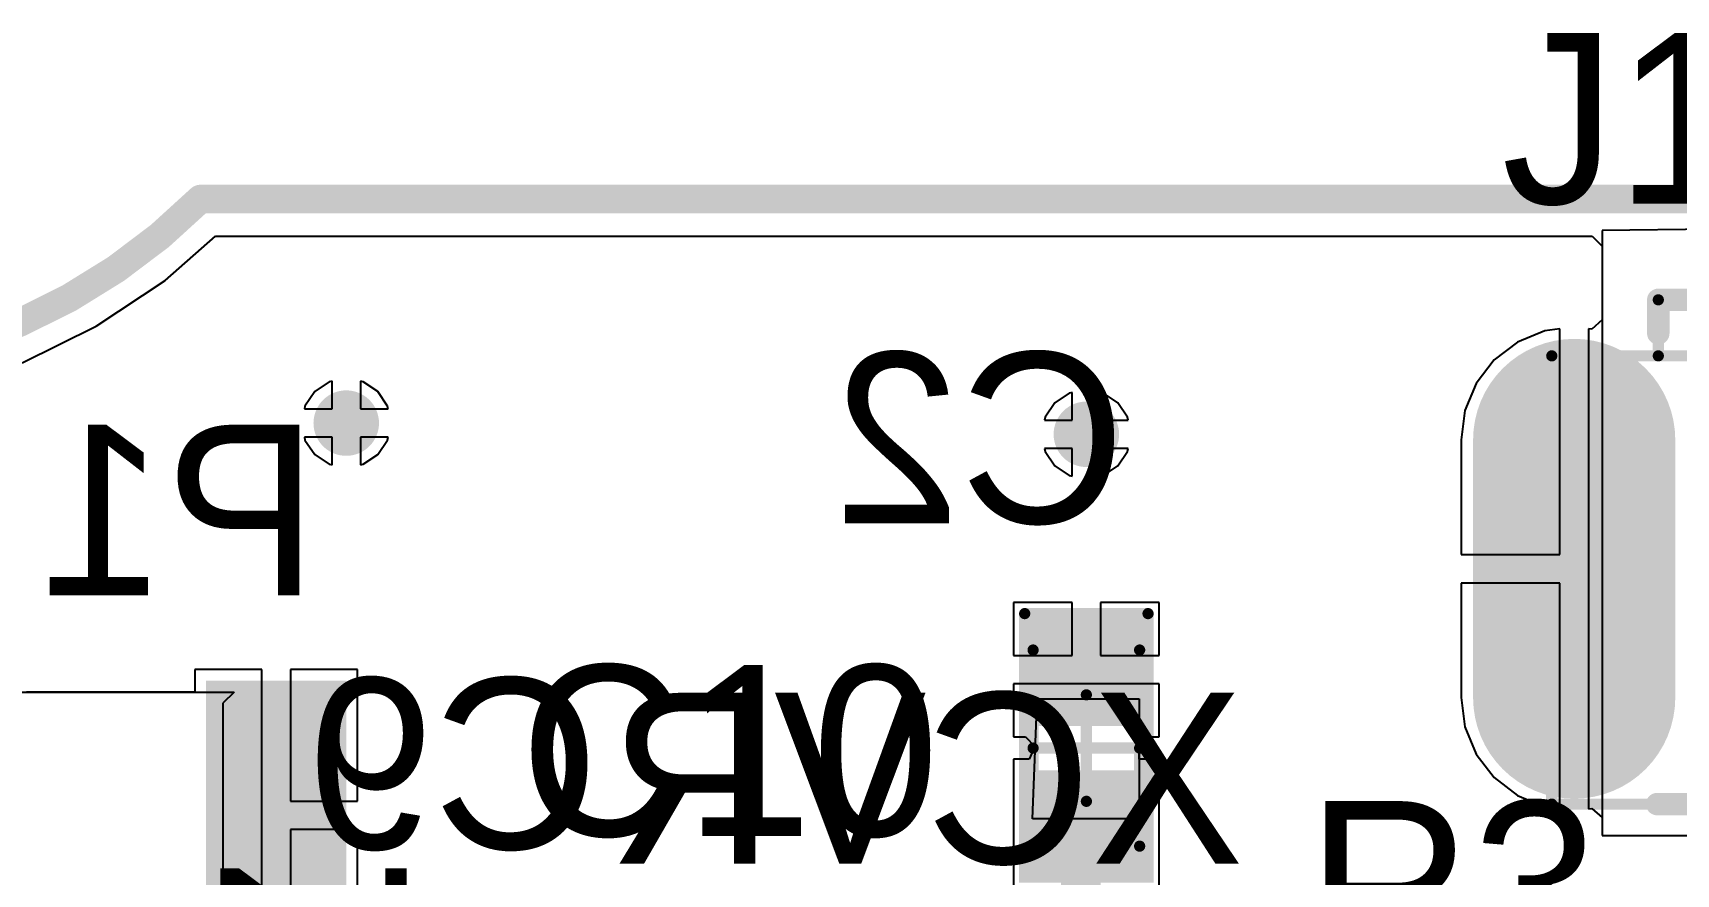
# Model space of a CAD drawing. Extents: x 2.14 to 5.34, y 1.83 to 4.04.
# Drawn here: x 2.638 to 3.215, y 3.531 to 3.826 of the extents above; entities that cross this region are included whole.
import ezdxf

# ---------------------------------------------------------------- set-up
doc = ezdxf.new("R2010")
doc.units = 0
for name, color, linetype in [('BOTTOMLAYER', 5, 'CONTINUOUS'), ('BOTTOMOVERLAY', 54, 'CONTINUOUS'), ('BOTTOMPASTE', 16, 'CONTINUOUS'), ('BOTTOMSOLDER', 6, 'CONTINUOUS'), ('KEEPOUTLAYER', 6, 'CONTINUOUS'), ('MECHANICAL13', 56, 'CONTINUOUS'), ('MECHANICAL15', 56, 'CONTINUOUS'), ('MULTILAYER', 9, 'CONTINUOUS'), ('PADHOLELAYER', 156, 'CONTINUOUS'), ('TOPLAYER', 1, 'CONTINUOUS'), ('TOPOVERLAY', 2, 'CONTINUOUS'), ('TOPSOLDER', 216, 'CONTINUOUS'), ('VIAHOLELAYER', 16, 'CONTINUOUS')]:
    doc.layers.add(name, color=color, linetype=linetype)

msp = doc.modelspace()

# ---------------------------------------------------------------- linework, layer by layer
at = {"layer": 'BOTTOMLAYER'}
for p, q in [((2.684443, 3.739118), (2.702086, 3.75459)), ((2.702086, 3.75459), (3.185497, 3.75459)), ((3.185497, 3.75459), (3.188976, 3.75111)), ((3.188976, 3.75111), (3.188976, 3.725216)), ((2.660283, 3.722975), (2.684443, 3.739118)), ((2.634222, 3.710123), (2.660283, 3.722975)), ((3.168857, 3.721426), (3.15928, 3.717459)), ((3.174135, 3.722121), (3.168857, 3.721426)), ((3.174135, 3.642794), (3.174135, 3.722121)), ((3.185276, 3.721971), (3.184135, 3.722121)), ((3.184135, 3.722121), (3.184135, 3.637784)), ((3.188976, 3.725216), (3.185276, 3.721971)), ((3.15928, 3.717459), (3.151056, 3.711149)), ((3.151056, 3.711149), (3.144745, 3.702925)), ((2.736947, 3.70006), (2.73355, 3.694975)), ((2.742033, 3.703458), (2.736947, 3.70006)), ((2.743031, 3.703657), (2.742033, 3.703458)), ((2.743031, 3.693976), (2.743031, 3.703657)), ((2.75403, 3.703458), (2.753032, 3.703657)), ((2.753032, 3.703657), (2.753032, 3.693976)), ((2.759116, 3.70006), (2.75403, 3.703458)), ((2.762513, 3.694975), (2.759116, 3.70006)), ((3.001875, 3.699521), (2.99679, 3.696123)), ((3.002874, 3.69972), (3.001875, 3.699521)), ((3.002874, 3.690039), (3.002874, 3.69972)), ((3.013873, 3.699521), (3.012874, 3.69972)), ((3.012874, 3.69972), (3.012874, 3.690039)), ((3.018958, 3.696123), (3.013873, 3.699521)), ((3.144745, 3.702925), (3.140778, 3.693347)), ((2.73355, 3.694975), (2.733351, 3.693976)), ((2.733351, 3.693976), (2.743031, 3.693976)), ((2.753032, 3.693976), (2.762712, 3.693976)), ((2.762712, 3.693976), (2.762513, 3.694975)), ((2.99679, 3.696123), (2.993392, 3.691038)), ((3.022356, 3.691038), (3.018958, 3.696123)), ((3.140778, 3.693347), (3.139425, 3.68307)), ((2.993392, 3.691038), (2.993193, 3.690039)), ((2.993193, 3.690039), (3.002874, 3.690039)), ((3.012874, 3.690039), (3.022555, 3.690039)), ((3.022555, 3.690039), (3.022356, 3.691038)), ((2.743031, 3.683976), (2.733351, 3.683976)), ((2.733351, 3.683976), (2.73355, 3.682978)), ((2.73355, 3.682978), (2.736947, 3.677892)), ((2.743031, 3.674296), (2.743031, 3.683976)), ((2.762712, 3.683976), (2.753032, 3.683976)), ((2.753032, 3.683976), (2.753032, 3.674296)), ((2.759116, 3.677892), (2.762513, 3.682978)), ((2.762513, 3.682978), (2.762712, 3.683976)), ((3.139425, 3.68307), (3.139425, 3.642794)), ((2.736947, 3.677892), (2.742033, 3.674494)), ((2.75403, 3.674494), (2.759116, 3.677892)), ((3.002874, 3.680039), (2.993193, 3.680039)), ((2.993193, 3.680039), (2.993392, 3.679041)), ((2.993392, 3.679041), (2.99679, 3.673955)), ((3.002874, 3.670359), (3.002874, 3.680039)), ((3.022555, 3.680039), (3.012874, 3.680039)), ((3.012874, 3.680039), (3.012874, 3.670359)), ((3.018958, 3.673955), (3.022356, 3.679041)), ((3.022356, 3.679041), (3.022555, 3.680039)), ((2.742033, 3.674494), (2.743031, 3.674296)), ((2.753032, 3.674296), (2.75403, 3.674494)), ((2.99679, 3.673955), (3.001875, 3.670557)), ((3.001875, 3.670557), (3.002874, 3.670359)), ((3.012874, 3.670359), (3.013873, 3.670557)), ((3.013873, 3.670557), (3.018958, 3.673955)), ((3.139425, 3.642794), (3.174135, 3.642794)), ((3.184135, 3.637784), (3.184135, 3.553467)), ((3.174135, 3.632794), (3.139425, 3.632794)), ((3.139425, 3.632794), (3.139425, 3.592519)), ((3.174135, 3.553467), (3.174135, 3.632794)), ((3.002875, 3.625984), (2.982284, 3.625984)), ((2.982284, 3.625984), (2.982284, 3.607362)), ((3.002875, 3.607362), (3.002875, 3.625984)), ((3.033465, 3.625984), (3.012875, 3.625984)), ((3.012875, 3.625984), (3.012875, 3.607362)), ((3.033465, 3.607362), (3.033465, 3.625984)), ((2.982284, 3.607362), (3.002875, 3.607362)), ((3.012875, 3.607362), (3.033465, 3.607362)), ((2.718425, 3.602362), (2.694882, 3.602362)), ((2.694882, 3.602362), (2.694882, 3.594488)), ((2.718425, 3.55117), (2.718425, 3.602362)), ((2.751968, 3.602362), (2.728425, 3.602362)), ((2.728425, 3.602362), (2.728425, 3.55618)), ((2.751968, 3.55618), (2.751968, 3.602362)), ((2.625984, 3.594488), (2.708661, 3.594488)), ((2.694882, 3.594488), (2.635826, 3.594488)), ((2.708661, 3.594488), (2.704724, 3.590551)), ((3.033465, 3.597362), (2.982284, 3.597362)), ((2.982284, 3.597362), (2.982284, 3.57874)), ((3.033465, 3.57874), (3.033465, 3.597362)), ((2.704724, 3.590551), (2.704724, 3.507874)), ((2.988976, 3.55), (2.990551, 3.591732)), ((2.990551, 3.591732), (2.990945, 3.592126)), ((2.990945, 3.592126), (3.026378, 3.592126)), ((3.026378, 3.592126), (3.026378, 3.549606)), ((3.139425, 3.592519), (3.140778, 3.582241)), ((2.982284, 3.57874), (2.986514, 3.57874)), ((2.986514, 3.57874), (2.989735, 3.575394)), ((3.026378, 3.570866), (3.026378, 3.57874)), ((3.026378, 3.57874), (3.033465, 3.57874)), ((3.140778, 3.582241), (3.144745, 3.572664)), ((2.989735, 3.575394), (2.987809, 3.570866)), ((3.144745, 3.572664), (3.151056, 3.56444)), ((2.987809, 3.570866), (2.982284, 3.570866)), ((2.982284, 3.570866), (2.982284, 3.523622)), ((3.033465, 3.570866), (3.026378, 3.570866)), ((3.033465, 3.523622), (3.033465, 3.570866)), ((3.151056, 3.56444), (3.15928, 3.558129)), ((2.728425, 3.55618), (2.751968, 3.55618)), ((3.15928, 3.558129), (3.168857, 3.554162)), ((3.168857, 3.554162), (3.174135, 3.553467)), ((2.718425, 3.499999), (2.718425, 3.55117)), ((3.024409, 3.55), (2.988976, 3.55)), ((3.025591, 3.548819), (3.024409, 3.55)), ((3.026378, 3.549606), (3.025591, 3.548819)), ((3.184135, 3.553467), (3.185276, 3.553618)), ((3.185276, 3.553618), (3.188976, 3.550373)), ((3.188976, 3.550373), (3.188976, 3.544094)), ((2.751968, 3.54618), (2.728425, 3.54618)), ((2.728425, 3.54618), (2.728425, 3.499999)), ((2.751968, 3.499999), (2.751968, 3.54618)), ((3.188976, 3.544094), (3.244709, 3.544094))]:
    msp.add_line(p, q, dxfattribs=at)
for points, const_width in [([(3.179135, 3.68307), (3.179135, 3.592519)], 0.062992), ([(3.005905, 3.513779), (3.005905, 3.545275)], 0.013937)]:
    msp.add_lwpolyline(points, dxfattribs=dict(at, const_width=const_width))
for points, const_width in [([(3.163387, 3.68307, 1), (3.194883, 3.68307, 1)], 0.031496), ([(2.744282, 3.688976, 1), (2.751781, 3.688976, 1)], 0.0075), ([(3.004124, 3.685039, 1), (3.011624, 3.685039, 1)], 0.0075), ([(3.163387, 3.592519, 1), (3.194883, 3.592519, 1)], 0.031496), ([(3.002421, 3.545275, 1), (3.00939, 3.545275, 1)], 0.006968)]:
    msp.add_lwpolyline(points, format="xyb", close=True, dxfattribs=dict(at, const_width=const_width))
for points in [[(3.025591, 3.61811), (2.990158, 3.61811), (3.025591, 3.586614), (2.990158, 3.586614)], [(2.744094, 3.594488), (2.702756, 3.594488), (2.744094, 3.507873), (2.702756, 3.507873)], [(3.025591, 3.562992), (2.990158, 3.562992), (3.025591, 3.531496), (2.990158, 3.531496)]]:
    msp.add_solid(points, dxfattribs=at)
at = {"layer": 'BOTTOMPASTE'}
for points in [[(3.025591, 3.61811), (2.990158, 3.61811), (3.025591, 3.586614), (2.990158, 3.586614)], [(2.744094, 3.594488), (2.702756, 3.594488), (2.744094, 3.507873), (2.702756, 3.507873)], [(3.025591, 3.562992), (2.990158, 3.562992), (3.025591, 3.531496), (2.990158, 3.531496)]]:
    msp.add_solid(points, dxfattribs=at)
at = {"layer": 'BOTTOMSOLDER', "const_width": 0.070992}
msp.add_lwpolyline([(3.179135, 3.68307), (3.179135, 3.592519)], dxfattribs=at)
at = {"layer": 'BOTTOMSOLDER'}
for points, const_width in [([(3.161387, 3.68307, 1), (3.196883, 3.68307, 1)], 0.035496), ([(2.742281, 3.688976, 1), (2.753782, 3.688976, 1)], 0.0115), ([(3.002124, 3.685039, 1), (3.013624, 3.685039, 1)], 0.0115), ([(3.161387, 3.592519, 1), (3.196883, 3.592519, 1)], 0.035496)]:
    msp.add_lwpolyline(points, format="xyb", close=True, dxfattribs=dict(at, const_width=const_width))
for points in [[(3.029591, 3.62211), (2.986158, 3.62211), (3.029591, 3.582614), (2.986158, 3.582614)], [(2.748094, 3.598488), (2.698756, 3.598488), (2.748094, 3.503873), (2.698756, 3.503873)], [(3.029591, 3.566992), (2.986158, 3.566992), (3.029591, 3.527496), (2.986158, 3.527496)]]:
    msp.add_solid(points, dxfattribs=at)
at = {"layer": 'KEEPOUTLAYER', "const_width": 0.01}
msp.add_lwpolyline([(2.69685, 3.767717, -0.414214), (2.401575, 3.767717)], format="xyb", dxfattribs=at)
at = {"layer": 'KEEPOUTLAYER', "const_width": 0.005}
for points in [[(2.69435, 3.767717, 1), (2.69935, 3.767717, 1)], [(2.69435, 3.767716, 1), (2.69935, 3.767716, 1)]]:
    msp.add_lwpolyline(points, format="xyb", close=True, dxfattribs=at)
at = {"layer": 'KEEPOUTLAYER', "const_width": 0.01}
msp.add_lwpolyline([(2.69685, 3.767716), (3.976378, 3.767716)], dxfattribs=at)
at = {"layer": 'MECHANICAL13', "const_width": 0.001969}
for points in [[(3.207676, 3.732284, 1), (3.209645, 3.732284, 1)], [(3.207676, 3.732284, 1), (3.209645, 3.732284, 1)], [(3.170276, 3.712598, 1), (3.172245, 3.712598, 1)], [(3.170276, 3.712598, 1), (3.172245, 3.712598, 1)], [(3.207676, 3.712598, 1), (3.209645, 3.712598, 1)], [(2.988188, 3.609252, 1), (2.990157, 3.609252, 1)], [(2.988188, 3.609252, 1), (2.990157, 3.609252, 1)], [(3.02559, 3.609252, 1), (3.027559, 3.609252, 1)], [(3.02559, 3.609252, 1), (3.027559, 3.609252, 1)], [(3.170276, 3.555118, 1), (3.172245, 3.555118, 1)], [(3.170276, 3.555118, 1), (3.172245, 3.555118, 1)], [(2.988188, 3.540354, 1), (2.990157, 3.540354, 1)], [(2.988188, 3.540354, 1), (2.990157, 3.540354, 1)], [(3.02559, 3.540354, 1), (3.027559, 3.540354, 1)], [(3.02559, 3.540354, 1), (3.027559, 3.540354, 1)]]:
    msp.add_lwpolyline(points, format="xyb", close=True, dxfattribs=at)
at = {"layer": 'MECHANICAL13', "const_width": 0.003937}
for points in [[(3.208661, 3.712598), (3.208661, 3.732284)], [(3.208661, 3.732284), (3.234253, 3.732284)], [(3.171261, 3.555118), (3.171261, 3.712598)], [(3.171261, 3.712598), (3.474409, 3.712598)], [(2.989173, 3.540354), (2.989173, 3.609252)], [(2.989173, 3.609252), (3.026575, 3.609252)], [(3.026575, 3.540354), (3.026575, 3.609252)], [(3.171261, 3.555118), (3.474409, 3.555118)], [(2.989173, 3.540354), (3.026575, 3.540354)]]:
    msp.add_lwpolyline(points, dxfattribs=at)
at = {"layer": 'MECHANICAL15', "const_width": 0.001969}
for points in [[(2.985236, 3.622048, 1), (2.987205, 3.622048, 1)], [(2.985236, 3.622048, 1), (2.987205, 3.622048, 1)], [(3.028542, 3.622048, 1), (3.030511, 3.622048, 1)], [(3.028542, 3.622048, 1), (3.030511, 3.622048, 1)], [(3.00689, 3.593504, 1), (3.008859, 3.593504, 1)], [(2.988188, 3.574804, 1), (2.990157, 3.574804, 1)], [(3.02559, 3.574804, 1), (3.027559, 3.574804, 1)], [(3.00689, 3.556102, 1), (3.008859, 3.556102, 1)]]:
    msp.add_lwpolyline(points, format="xyb", close=True, dxfattribs=at)
at = {"layer": 'MECHANICAL15', "const_width": 0.003937}
for points in [[(2.986221, 3.52756), (2.986221, 3.622048)], [(2.986221, 3.622048), (3.029527, 3.622048)], [(3.029527, 3.52756), (3.029527, 3.622048)], [(3.007875, 3.556102), (3.007875, 3.593504)], [(2.989173, 3.574804), (3.026575, 3.574804)]]:
    msp.add_lwpolyline(points, dxfattribs=at)
at = {"layer": 'MULTILAYER'}
for p, q in [((3.450394, 3.759668), (3.188976, 3.756693)), ((3.188976, 3.756693), (3.188976, 3.544094)), ((3.188976, 3.544094), (3.450394, 3.544094))]:
    msp.add_line(p, q, dxfattribs=at)
at = {"layer": 'MULTILAYER', "const_width": 0.062992}
msp.add_lwpolyline([(3.179135, 3.68307), (3.179135, 3.592519)], dxfattribs=at)
at = {"layer": 'MULTILAYER'}
for points, const_width in [([(3.163387, 3.68307, 1), (3.194883, 3.68307, 1)], 0.031496), ([(2.744282, 3.688976, 1), (2.751781, 3.688976, 1)], 0.0075), ([(3.004124, 3.685039, 1), (3.011624, 3.685039, 1)], 0.0075), ([(3.163387, 3.592519, 1), (3.194883, 3.592519, 1)], 0.031496)]:
    msp.add_lwpolyline(points, format="xyb", close=True, dxfattribs=dict(at, const_width=const_width))
at = {"layer": 'PADHOLELAYER', "const_width": 0.016732}
msp.add_lwpolyline([(3.170768, 3.637794, 1), (3.187501, 3.637794, 1)], format="xyb", close=True, dxfattribs=at)
at = {"layer": 'TOPLAYER'}
for p, q in [((2.684443, 3.739118), (2.702086, 3.75459)), ((2.702086, 3.75459), (3.185497, 3.75459)), ((3.185497, 3.75459), (3.188976, 3.75111)), ((3.188976, 3.75111), (3.188976, 3.725216)), ((2.660283, 3.722975), (2.684443, 3.739118)), ((2.634222, 3.710123), (2.660283, 3.722975)), ((3.168857, 3.721426), (3.15928, 3.717459)), ((3.174135, 3.722121), (3.168857, 3.721426)), ((3.174135, 3.642794), (3.174135, 3.722121)), ((3.185276, 3.721971), (3.184135, 3.722121)), ((3.184135, 3.722121), (3.184135, 3.637784)), ((3.188976, 3.725216), (3.185276, 3.721971)), ((3.15928, 3.717459), (3.151056, 3.711149)), ((3.151056, 3.711149), (3.144745, 3.702925)), ((2.736947, 3.70006), (2.73355, 3.694975)), ((2.742033, 3.703458), (2.736947, 3.70006)), ((2.743031, 3.703657), (2.742033, 3.703458)), ((2.743031, 3.693976), (2.743031, 3.703657)), ((2.75403, 3.703458), (2.753032, 3.703657)), ((2.753032, 3.703657), (2.753032, 3.693976)), ((2.759116, 3.70006), (2.75403, 3.703458)), ((2.762513, 3.694975), (2.759116, 3.70006)), ((3.001875, 3.699521), (2.99679, 3.696123)), ((3.002874, 3.69972), (3.001875, 3.699521)), ((3.002874, 3.690039), (3.002874, 3.69972)), ((3.013873, 3.699521), (3.012874, 3.69972)), ((3.012874, 3.69972), (3.012874, 3.690039)), ((3.018958, 3.696123), (3.013873, 3.699521)), ((3.144745, 3.702925), (3.140778, 3.693347)), ((2.73355, 3.694975), (2.733351, 3.693976)), ((2.733351, 3.693976), (2.743031, 3.693976)), ((2.753032, 3.693976), (2.762712, 3.693976)), ((2.762712, 3.693976), (2.762513, 3.694975)), ((2.99679, 3.696123), (2.993392, 3.691038)), ((3.022356, 3.691038), (3.018958, 3.696123)), ((3.140778, 3.693347), (3.139425, 3.68307)), ((2.993392, 3.691038), (2.993193, 3.690039)), ((2.993193, 3.690039), (3.002874, 3.690039)), ((3.012874, 3.690039), (3.022555, 3.690039)), ((3.022555, 3.690039), (3.022356, 3.691038)), ((2.743031, 3.683976), (2.733351, 3.683976)), ((2.733351, 3.683976), (2.73355, 3.682978)), ((2.73355, 3.682978), (2.736947, 3.677892)), ((2.743031, 3.674296), (2.743031, 3.683976)), ((2.762712, 3.683976), (2.753032, 3.683976)), ((2.753032, 3.683976), (2.753032, 3.674296)), ((2.759116, 3.677892), (2.762513, 3.682978)), ((2.762513, 3.682978), (2.762712, 3.683976)), ((3.139425, 3.68307), (3.139425, 3.642794)), ((2.736947, 3.677892), (2.742033, 3.674494)), ((2.75403, 3.674494), (2.759116, 3.677892)), ((3.002874, 3.680039), (2.993193, 3.680039)), ((2.993193, 3.680039), (2.993392, 3.679041)), ((2.993392, 3.679041), (2.99679, 3.673955)), ((3.002874, 3.670359), (3.002874, 3.680039)), ((3.022555, 3.680039), (3.012874, 3.680039)), ((3.012874, 3.680039), (3.012874, 3.670359)), ((3.018958, 3.673955), (3.022356, 3.679041)), ((3.022356, 3.679041), (3.022555, 3.680039)), ((2.742033, 3.674494), (2.743031, 3.674296)), ((2.753032, 3.674296), (2.75403, 3.674494)), ((2.99679, 3.673955), (3.001875, 3.670557)), ((3.001875, 3.670557), (3.002874, 3.670359)), ((3.012874, 3.670359), (3.013873, 3.670557)), ((3.013873, 3.670557), (3.018958, 3.673955)), ((3.139425, 3.642794), (3.174135, 3.642794)), ((3.184135, 3.637784), (3.184135, 3.553467)), ((3.174135, 3.632794), (3.139425, 3.632794)), ((3.139425, 3.632794), (3.139425, 3.592519)), ((3.174135, 3.553467), (3.174135, 3.632794)), ((3.139425, 3.592519), (3.140778, 3.582241)), ((3.140778, 3.582241), (3.144745, 3.572664)), ((3.144745, 3.572664), (3.151056, 3.56444)), ((3.151056, 3.56444), (3.15928, 3.558129)), ((3.15928, 3.558129), (3.168857, 3.554162)), ((3.168857, 3.554162), (3.174135, 3.553467)), ((3.184135, 3.553467), (3.185276, 3.553618)), ((3.185276, 3.553618), (3.188976, 3.550373)), ((3.188976, 3.550373), (3.188976, 3.544094)), ((3.188976, 3.544094), (3.21522, 3.544094))]:
    msp.add_line(p, q, dxfattribs=at)
at = {"layer": 'TOPLAYER', "const_width": 0.062992}
msp.add_lwpolyline([(3.179135, 3.68307), (3.179135, 3.592519)], dxfattribs=at)
at = {"layer": 'TOPLAYER'}
for points, const_width in [([(3.163387, 3.68307, 1), (3.194883, 3.68307, 1)], 0.031496), ([(2.744282, 3.688976, 1), (2.751781, 3.688976, 1)], 0.0075), ([(3.004124, 3.685039, 1), (3.011624, 3.685039, 1)], 0.0075), ([(3.163387, 3.592519, 1), (3.194883, 3.592519, 1)], 0.031496)]:
    msp.add_lwpolyline(points, format="xyb", close=True, dxfattribs=dict(at, const_width=const_width))
at = {"layer": 'TOPOVERLAY', "const_width": 0.003937}
for points in [[(3.206692, 3.732284, 1), (3.210629, 3.732284, 1)], [(3.206692, 3.732284, 1), (3.210629, 3.732284, 1)], [(3.206692, 3.720472, 1), (3.210629, 3.720472, 1)], [(3.2063, 3.555118, 1), (3.210237, 3.555118, 1)]]:
    msp.add_lwpolyline(points, format="xyb", close=True, dxfattribs=at)
at = {"layer": 'TOPOVERLAY', "const_width": 0.007874}
for points in [[(3.208661, 3.720472), (3.208661, 3.732284)], [(3.208661, 3.732284), (3.234253, 3.732284)], [(3.208269, 3.555118), (3.227953, 3.555118)]]:
    msp.add_lwpolyline(points, dxfattribs=at)
at = {"layer": 'TOPSOLDER', "const_width": 0.070992}
msp.add_lwpolyline([(3.179135, 3.68307), (3.179135, 3.592519)], dxfattribs=at)
at = {"layer": 'TOPSOLDER'}
for points, const_width in [([(3.161387, 3.68307, 1), (3.196883, 3.68307, 1)], 0.035496), ([(2.742281, 3.688976, 1), (2.753782, 3.688976, 1)], 0.0115), ([(3.002124, 3.685039, 1), (3.013624, 3.685039, 1)], 0.0115), ([(3.161387, 3.592519, 1), (3.196883, 3.592519, 1)], 0.035496)]:
    msp.add_lwpolyline(points, format="xyb", close=True, dxfattribs=dict(at, const_width=const_width))
at = {"layer": 'VIAHOLELAYER', "const_width": 0.00375}
for points in [[(2.746157, 3.688976, 1), (2.749906, 3.688976, 1)], [(3.005999, 3.685039, 1), (3.009749, 3.685039, 1)]]:
    msp.add_lwpolyline(points, format="xyb", close=True, dxfattribs=at)

# ---------------------------------------------------------------- texts
at = {"layer": 'BOTTOMOVERLAY', "text_generation_flag": 2}
for s, p in [('C2', (3.021677, 3.653819)), ('P1', (2.738102, 3.628417)), ('C9', (2.836787, 3.539378)), ('XCVR', (3.063197, 3.534252)), ('L1', (2.775772, 3.472591))]:
    msp.add_text(s, height=0.06, rotation=360, dxfattribs=at).set_placement(p)
at = {"layer": 'TOPOVERLAY'}
msp.add_text('J1', height=0.06, dxfattribs=at).set_placement((3.153646, 3.766079))
for s, p in [('C10', (2.808984, 3.543937)), ('R3', (3.085236, 3.496189))]:
    msp.add_text(s, height=0.06, rotation=360, dxfattribs=at).set_placement(p)

doc.saveas('drawing.dxf')
